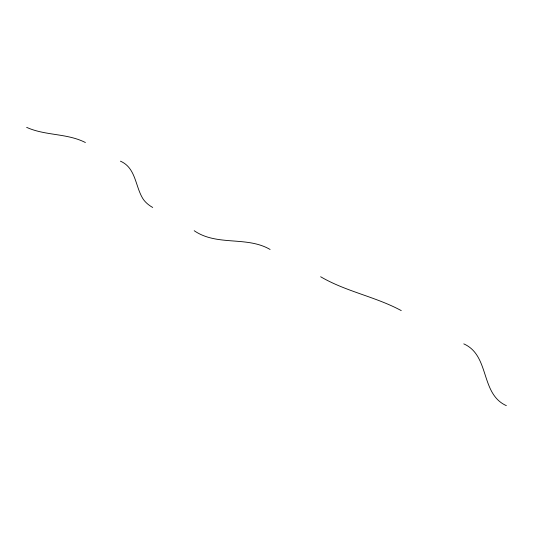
<?xml version="1.0" encoding="UTF-8"?>
<svg xmlns="http://www.w3.org/2000/svg" width="533" height="533" viewBox="0 0 533 533"><rect width="100%" height="100%" fill="white"/><g stroke="black" fill="none" stroke-linecap="round" stroke-linejoin="round"><path stroke-width="0.8" d="M85.4 142.531C67.071 133.13 45.238 135.835 26.65 127.354M270.104 249.471C246.692 235.826 217.031 246.439 194.192 230.716M401.262 310.606C375.518 296.654 345.99 291.624 320.646 276.747M120.438 161.173C136.268 167.995 135.115 187.116 143.457 199.549A57.89 36.837 -22 0 0 152.718 207.47M463.797 343.878C490.147 355.558 480.053 393.8 506.35 405.646"/></g></svg>
